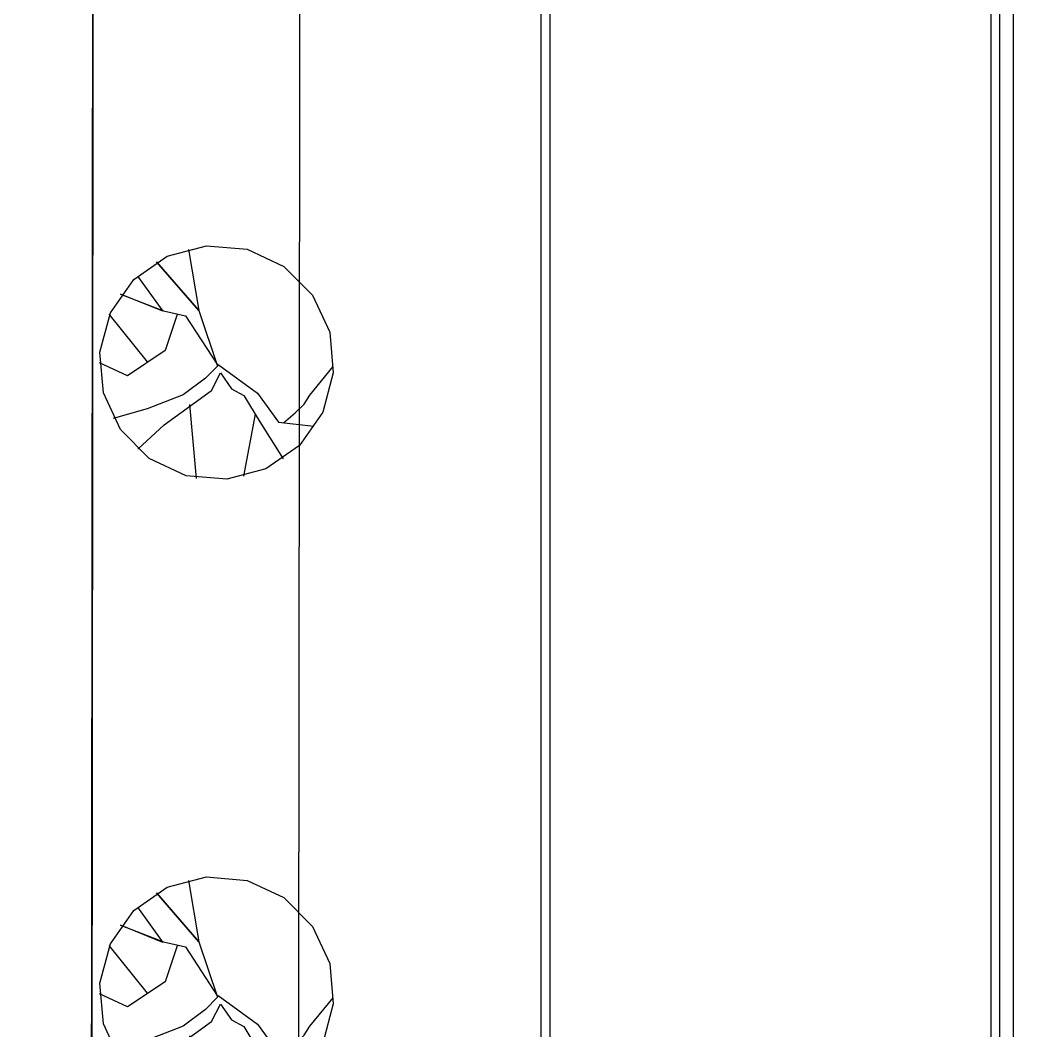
# Model space of a CAD drawing. Extents: x 225694 to 1397201, y -46174 to 794826.
# Drawn here: x 378876 to 412588, y 503958 to 538091 of the extents above; entities that cross this region are included whole.
import ezdxf

# ---------------------------------------------------------------- set-up
doc = ezdxf.new("R2010")
doc.units = 0
doc.header["$LTSCALE"] = 0.5
doc.header["$MEASUREMENT"] = 0
doc.linetypes.add('X11', pattern=[6, 5, -1])
for name, color, linetype in [('2', 3, 'Continuous'), ('树', 124, 'Continuous'), ('红线', 1, 'Continuous'), ('路', 40, 'Continuous')]:
    doc.layers.add(name, color=color, linetype=linetype)
doc.layers.add('road', color=7, linetype='Continuous', lineweight=0)

# ---------------------------------------------------------------- blocks, each defined once
blk = doc.blocks.new('64')
at = {"linetype": 'Continuous'}
blk.add_lwpolyline([(1976, 57), (1856, 741), (1508, 1343), (976, 1789), (324, 2027), (-371, 2027), (-1024, 1789), (-1556, 1343), (-1903, 741), (-2024, 57), (-1903, -627), (-1556, -1228), (-1024, -1675), (-371, -1912), (324, -1912), (976, -1675), (1508, -1228), (1856, -627), (1976, 57)], dxfattribs=at)
for points in [[(-737, 1911), (-285, 955), (-166, 2053), (-285, 955), (0, 0), (285, -57), (761, -71), (1402, 86), (1973, 285)], [(238, 2039), (226, 1298), (654, 1954), (214, 1298), (-47, 1012), (-12, 14)], [(939, 742), (1010, 1782)], [(59, 1112), (582, 727), (1355, 742), (1616, 1198)], [(-24, 14), (-297, -770), (-309, -1383), (-760, -1782)], [(1925, -385), (1319, -299), (321, -285), (24, -128), (24, -456), (-83, -670), (-47, -1198), (-12, -1939)], [(1390, -1369), (761, -271)], [(-368, -1440), (-630, -1412), (-844, -1383), (-1010, -1312), (-1616, -1141)], [(-59, -1041), (713, -1797)]]:
    blk.add_lwpolyline(points)

msp = doc.modelspace()

# ---------------------------------------------------------------- linework, layer by layer
at = {"layer": '2', "color": 7}
for p, q in [((396483, 395410.9), (396483, 581001.3)), ((396783, 395710.9), (396783, 580701.3)), ((411683, 467771), (411683, 565352.6)), ((411983, 467771), (411983, 565352.6)), ((411983, 495671.3), (411983, 512387.7)), ((411683, 495671.3), (411683, 508607.7))]:
    msp.add_line(p, q, dxfattribs=at)
at = {"layer": 'road', "color": 3}
msp.add_lwpolyline([(381011.3, 207734.9), (381486.3, 682878.5), (335725.1, 682780.5), (335681.1, 653247.2), (335545.5, 206635.4)], dxfattribs=at)
at = {"layer": '红线', "color": 7, "linetype": 'X11'}
for points in [[(387944.3, 186789), (388490.7, 686847.5), (831364.3, 686795.1), (831364.3, 186788.9)], [(380940, 182878.5), (381486.3, 682878.5), (839364.3, 682878.5), (839364.3, 182878.4)]]:
    msp.add_lwpolyline(points, close=True, dxfattribs=at)
at = {"layer": '路', "color": 7, "linetype": 'Continuous'}
for p, q in [((381186.9, 394858.8), (381381.1, 581847.5)), ((412433, 540948.4), (412433, 391828))]:
    msp.add_line(p, q, dxfattribs=at)

# ---------------------------------------------------------------- block references
at = {"layer": '树', "color": 7, "extrusion": (3.08393e-24, 9.95157e-24, -1), "xscale": 1.980000000029297, "yscale": 1.98000000001921, "zscale": -1.98, "rotation": 325.0452676312946}
for p in [(-385538.9, 526411.2), (-385538.9, 505095.1)]:
    msp.add_blockref('64', p, dxfattribs=at)

doc.saveas('drawing.dxf')
